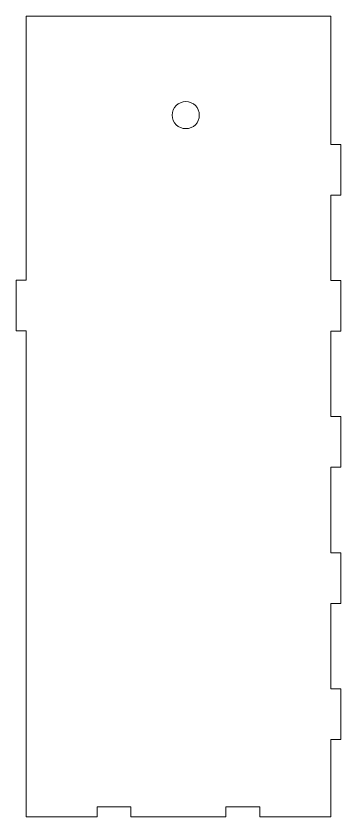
# Model space of a CAD drawing. Header units: centimetres. Extents: x -40.8 to 37.5, y -15.1 to 17.5.
# Drawn here: x -40.79 to -27.99, y -14.31 to 17.29 of the extents above; entities that cross this region are included whole.
import ezdxf

# ---------------------------------------------------------------- set-up
doc = ezdxf.new("R2010")
doc.units = ezdxf.units.CM
doc.header["$MEASUREMENT"] = 0
doc.layers.add('layer 1', color=7, linetype='Continuous')

msp = doc.modelspace()

# ---------------------------------------------------------------- linework, layer by layer
at = {"layer": 'layer 1', "color": 250, "lineweight": 9}
for points, knots in [([(-28.3958, 17.28618), (-28.3958, 17.28618), (-28.39232, 12.22007), (-28.39232, 12.22007), (-28.39232, 12.22007), (-28.39232, 12.22007), (-27.99301, 12.22007), (-27.99301, 12.22007), (-27.99301, 12.22007), (-27.99301, 12.22007), (-27.99301, 10.22007), (-27.99301, 10.22007), (-27.99301, 10.22007), (-27.99301, 10.22007), (-28.39232, 10.22006), (-28.39232, 10.22006), (-28.39232, 10.22006), (-28.39232, 10.22006), (-28.39232, 6.85077), (-28.39232, 6.85077), (-28.39232, 6.85077), (-28.39232, 6.85077), (-27.99301, 6.85078), (-27.99301, 6.85078), (-27.99301, 6.85078), (-27.99301, 6.18411), (-27.99301, 5.51745), (-27.99301, 4.85078), (-27.99301, 4.85078), (-27.99301, 4.85078), (-28.39232, 4.85078), (-28.39232, 4.85078), (-28.39232, 4.85078), (-28.39232, 4.85078), (-28.39232, 1.48153), (-28.39232, 1.48153), (-28.39232, 1.48153), (-28.39232, 1.48153), (-27.99301, 1.4815), (-27.99301, 1.4815), (-27.99301, 1.4815), (-27.99301, 0.81483), (-27.99301, 0.14817), (-27.993, -0.51849), (-27.993, -0.51849), (-27.993, -0.51849), (-28.39232, -0.51849), (-28.39232, -0.51849), (-28.39232, -0.51849), (-28.39232, -0.51849), (-28.39232, -3.88778), (-28.39232, -3.88778), (-28.39232, -3.88778), (-28.39232, -3.88778), (-27.99301, -3.88777), (-27.99301, -3.88777), (-27.99301, -3.88777), (-27.99301, -4.55443), (-27.99301, -5.22109), (-27.99301, -5.88778), (-27.99301, -5.88778), (-27.99301, -5.88778), (-28.39232, -5.88778), (-28.39232, -5.88778), (-28.39232, -5.88778), (-28.39232, -5.88778), (-28.39232, -9.25707), (-28.39232, -9.25707), (-28.39232, -9.25707), (-28.39232, -9.25707), (-27.99301, -9.25706), (-27.99301, -9.25706), (-27.99301, -9.25706), (-27.99301, -9.25706), (-27.99301, -11.25706), (-27.99301, -11.25706), (-27.99301, -11.25706), (-27.99301, -11.25706), (-28.39232, -11.25706), (-28.39232, -11.25706), (-28.39232, -11.25706), (-28.39232, -11.25706), (-28.39581, -14.31382), (-28.39581, -14.31382), (-28.39581, -14.31382), (-28.39581, -14.31382), (-31.18913, -14.31382), (-31.18913, -14.31382), (-31.18913, -14.31382), (-31.18913, -14.31382), (-31.18913, -13.90825), (-31.18913, -13.90825), (-31.18913, -13.90825), (-31.18913, -13.90825), (-32.52247, -13.90825), (-32.52247, -13.90825), (-32.52247, -13.90825), (-32.52247, -13.90825), (-32.52247, -14.31382), (-32.52247, -14.31382), (-32.52247, -14.31382), (-32.52247, -14.31382), (-36.26912, -14.31382), (-36.26912, -14.31382), (-36.26912, -14.31382), (-36.26912, -14.31382), (-36.26913, -13.90825), (-36.26913, -13.90825), (-36.26913, -13.90825), (-36.26913, -13.90825), (-37.60248, -13.90823), (-37.60248, -13.90823), (-37.60248, -13.90823), (-37.60248, -13.90823), (-37.60247, -14.31382), (-37.60247, -14.31382), (-37.60247, -14.31382), (-37.60247, -14.31382), (-40.39581, -14.31381), (-40.39581, -14.31381), (-40.39581, -14.31381), (-40.39581, -14.31381), (-40.39409, 4.86335), (-40.39409, 4.86335), (-40.39409, 4.86335), (-40.39409, 4.86335), (-40.79408, 4.86335), (-40.79408, 4.86335), (-40.79408, 4.86335), (-40.79408, 5.53002), (-40.79408, 6.19669), (-40.79408, 6.86334), (-40.79408, 6.86334), (-40.79408, 6.86334), (-40.39407, 6.86335), (-40.39407, 6.86335), (-40.39407, 6.86335), (-40.39407, 6.86335), (-40.3958, 17.28618), (-40.3958, 17.28618), (-40.3958, 17.28618), (-40.3958, 17.28618), (-28.3958, 17.28618), (-28.3958, 17.28618)], [0, 0, 0, 0, 0.02702703, 0.02702703, 0.02702703, 0.02702703, 0.05405405, 0.05405405, 0.05405405, 0.05405405, 0.08108108, 0.08108108, 0.08108108, 0.08108108, 0.10810811, 0.10810811, 0.10810811, 0.10810811, 0.13513514, 0.13513514, 0.13513514, 0.13513514, 0.16216216, 0.16216216, 0.16216216, 0.16216216, 0.18918919, 0.18918919, 0.18918919, 0.18918919, 0.21621622, 0.21621622, 0.21621622, 0.21621622, 0.24324324, 0.24324324, 0.24324324, 0.24324324, 0.27027027, 0.27027027, 0.27027027, 0.27027027, 0.2972973, 0.2972973, 0.2972973, 0.2972973, 0.32432432, 0.32432432, 0.32432432, 0.32432432, 0.35135135, 0.35135135, 0.35135135, 0.35135135, 0.37837838, 0.37837838, 0.37837838, 0.37837838, 0.40540541, 0.40540541, 0.40540541, 0.40540541, 0.43243243, 0.43243243, 0.43243243, 0.43243243, 0.45945946, 0.45945946, 0.45945946, 0.45945946, 0.48648649, 0.48648649, 0.48648649, 0.48648649, 0.51351351, 0.51351351, 0.51351351, 0.51351351, 0.54054054, 0.54054054, 0.54054054, 0.54054054, 0.56756757, 0.56756757, 0.56756757, 0.56756757, 0.59459459, 0.59459459, 0.59459459, 0.59459459, 0.62162162, 0.62162162, 0.62162162, 0.62162162, 0.64864865, 0.64864865, 0.64864865, 0.64864865, 0.67567568, 0.67567568, 0.67567568, 0.67567568, 0.7027027, 0.7027027, 0.7027027, 0.7027027, 0.72972973, 0.72972973, 0.72972973, 0.72972973, 0.75675676, 0.75675676, 0.75675676, 0.75675676, 0.78378378, 0.78378378, 0.78378378, 0.78378378, 0.81081081, 0.81081081, 0.81081081, 0.81081081, 0.83783784, 0.83783784, 0.83783784, 0.83783784, 0.86486486, 0.86486486, 0.86486486, 0.86486486, 0.89189189, 0.89189189, 0.89189189, 0.89189189, 0.91891892, 0.91891892, 0.91891892, 0.91891892, 0.94594595, 0.94594595, 0.94594595, 0.94594595, 1, 1, 1, 1]), ([(-34.10628, 13.90919), (-34.40083, 13.90919), (-34.63961, 13.67041), (-34.63961, 13.37586), (-34.63961, 13.37586), (-34.63961, 13.08131), (-34.40083, 12.84253), (-34.10628, 12.84253), (-34.10628, 12.84253), (-33.81173, 12.84253), (-33.57295, 13.08131), (-33.57295, 13.37586), (-33.57295, 13.37586), (-33.57295, 13.67041), (-33.81173, 13.90919), (-34.10628, 13.90919)], [0, 0, 0, 0, 0.2, 0.2, 0.2, 0.2, 0.4, 0.4, 0.4, 0.4, 0.6, 0.6, 0.6, 0.6, 1, 1, 1, 1])]:
    msp.add_open_spline(points, degree=3, knots=knots, dxfattribs=at)

doc.saveas('drawing.dxf')
